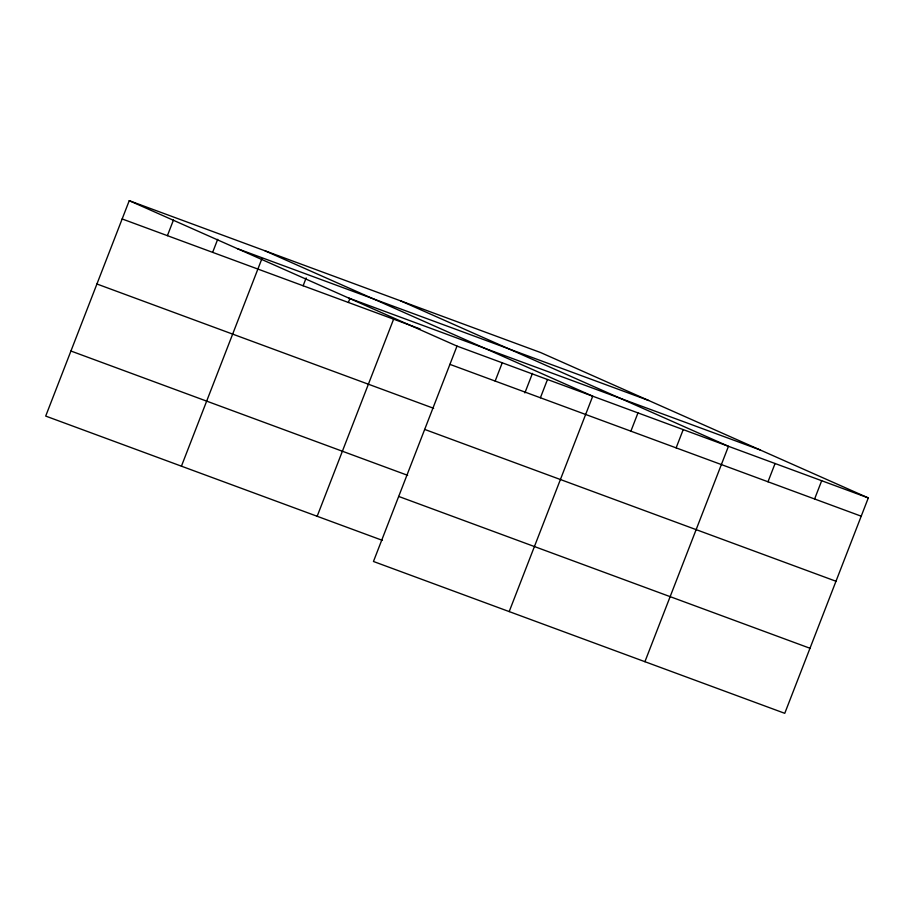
<?xml version="1.0" encoding="UTF-8"?>
<svg xmlns="http://www.w3.org/2000/svg" width="914" height="914" viewBox="0 0 914 914"><rect width="100%" height="100%" fill="white"/><g stroke="black" fill="none" stroke-linecap="round" stroke-linejoin="round"><path stroke-width="1.37" d="M129.24 200.68L457 346.098L373.46 561.482L784.76 713.32L868.3 497.924L540.54 352.518L129.24 200.68L45.7 416.076L382.418 540.368M167.399 235.663L173.477 220M212.642 252.355L217.703 239.308M181.429 466.174L261.941 258.616M303.128 285.762L306.167 277.936M348.371 302.465L349.891 298.547M317.158 516.284L393.614 319.169M495.159 381.069L502.243 362.801M524.876 392.906L532.451 373.392M540.403 397.773L547.486 379.493M509.189 611.592L592.729 396.196L264.969 250.79M630.889 431.168L637.972 412.899M676.131 447.871L683.215 429.603M644.918 661.69L728.458 446.306L400.698 300.889M767.989 481.781L775.072 463.512M814.603 498.987L821.686 480.718M237.4 248.665L648.7 400.503M348.84 298.113L760.14 449.939M122.156 218.96L420.246 328.994M457 346.098L868.3 497.924M449.917 364.366L861.216 516.193M96.93 284.003L433.647 408.307M424.679 429.42L835.979 581.247M70.926 351.022L407.644 475.326M398.687 496.439L809.987 648.266"/></g></svg>
